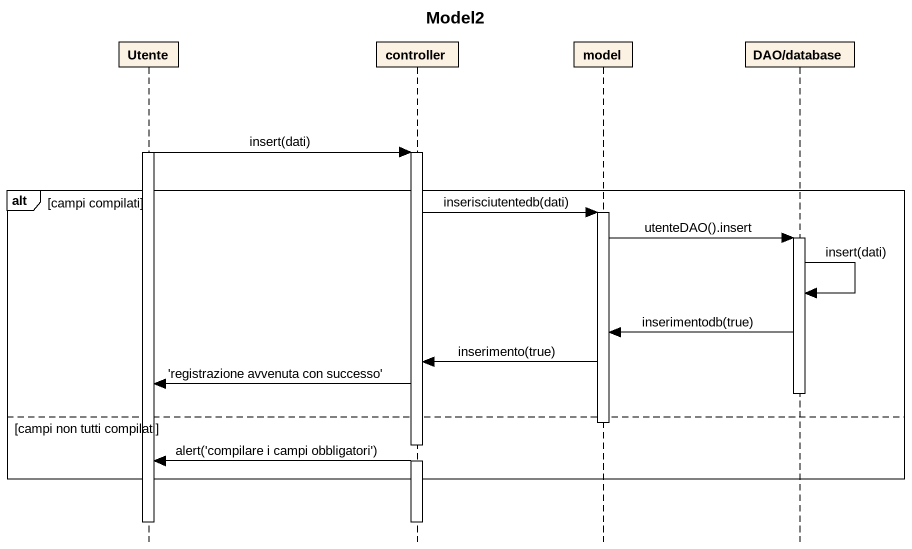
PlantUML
@startuml
title Model2
hide footbox
participant Utente
participant controller
participant model
participant "DAO/database" as DAO_database

activate Utente
Utente -> controller : insert(dati)
activate controller
alt campi compilati
  controller -> model : inserisciutentedb(dati)
  activate model
  model -> DAO_database : utenteDAO().insert
  activate DAO_database
  DAO_database -> DAO_database : insert(dati)
  DAO_database -> model : inserimentodb(true)
  model -> controller : inserimento(true)
  controller -> Utente : 'registrazione avvenuta con successo'
  deactivate DAO_database
else campi non tutti compilati
  deactivate model
  controller -> Utente : alert('compilare i campi obbligatori')
end
deactivate Utente
deactivate controller
@enduml
